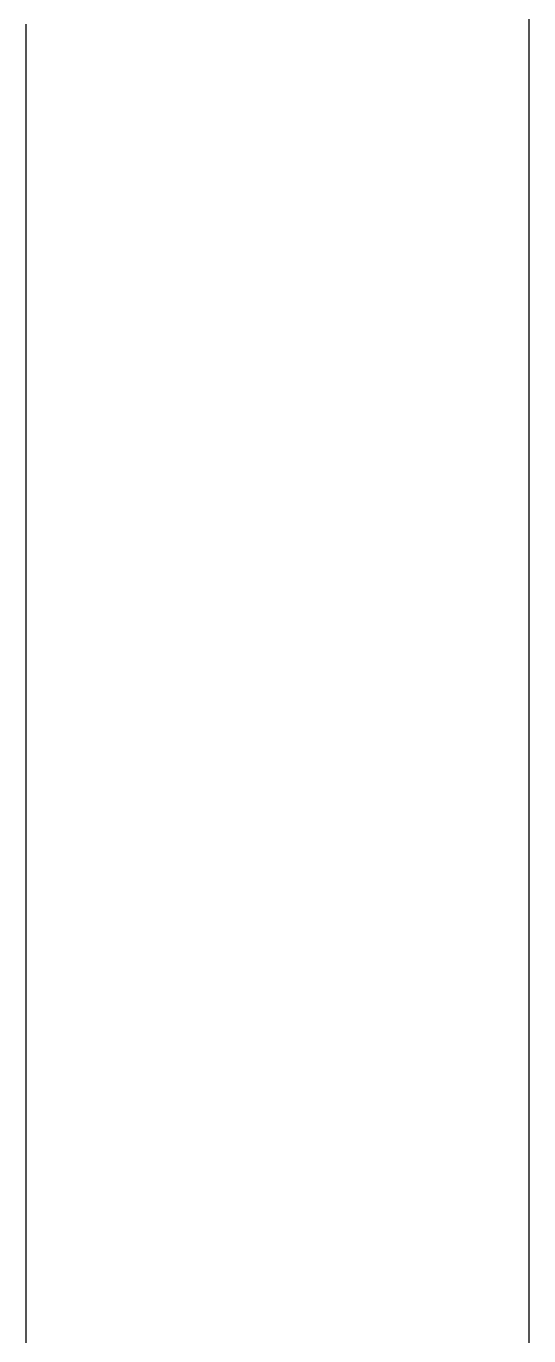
# Model space of a CAD drawing. Extents: x 1 to 47.7, y 0.2 to 35.
# Drawn here: x 18.378 to 19.092, y 4.746 to 6.604 of the extents above; entities that cross this region are included whole.
import ezdxf

# ---------------------------------------------------------------- set-up
doc = ezdxf.new("R2010")
doc.units = 0
doc.header["$MEASUREMENT"] = 0
doc.layers.add('3_1__VERTICAL_RACK_MOUNT__', color=7, linetype='CONTINUOUS')
doc.layers.add('3_2__VERTICAL_PANEL_MOUNT_', color=7, linetype='CONTINUOUS')

msp = doc.modelspace()

# ---------------------------------------------------------------- linework, layer by layer
at = {"layer": '3_1__VERTICAL_RACK_MOUNT__'}
msp.add_lwpolyline([(19.0916, 6.6355), (19.0916, 6.5463), (19.0916, 6.4577), (19.0916, 6.3696), (19.0916, 6.2821), (19.0916, 6.1952), (19.0916, 6.1089), (19.0916, 6.0232), (19.0916, 5.9381), (19.0916, 5.8537), (19.0916, 5.7699), (19.0916, 5.6869), (19.0916, 5.6045), (19.0916, 5.5227), (19.0916, 5.4417), (19.0916, 5.3615), (19.0916, 5.2819), (19.0916, 5.2031), (19.0916, 5.125), (19.0916, 5.0477), (19.0916, 4.9712), (19.0916, 4.8955), (19.0916, 4.8206), (19.0916, 4.7465), (19.0916, 4.6733)], dxfattribs=at)
at = {"layer": '3_2__VERTICAL_PANEL_MOUNT_'}
msp.add_lwpolyline([(18.378, 4.6612), (18.378, 4.7516), (18.378, 4.8428), (18.378, 4.9348), (18.378, 5.0276), (18.378, 5.1211), (18.378, 5.2154), (18.378, 5.3104), (18.378, 5.4062), (18.378, 5.5027), (18.378, 5.5998), (18.378, 5.6977), (18.378, 5.7962), (18.378, 5.8954), (18.378, 5.9952), (18.378, 6.0957), (18.378, 6.1967), (18.378, 6.2984), (18.378, 6.4006), (18.378, 6.5035), (18.378, 6.6068)], dxfattribs=at)

doc.saveas('drawing.dxf')
